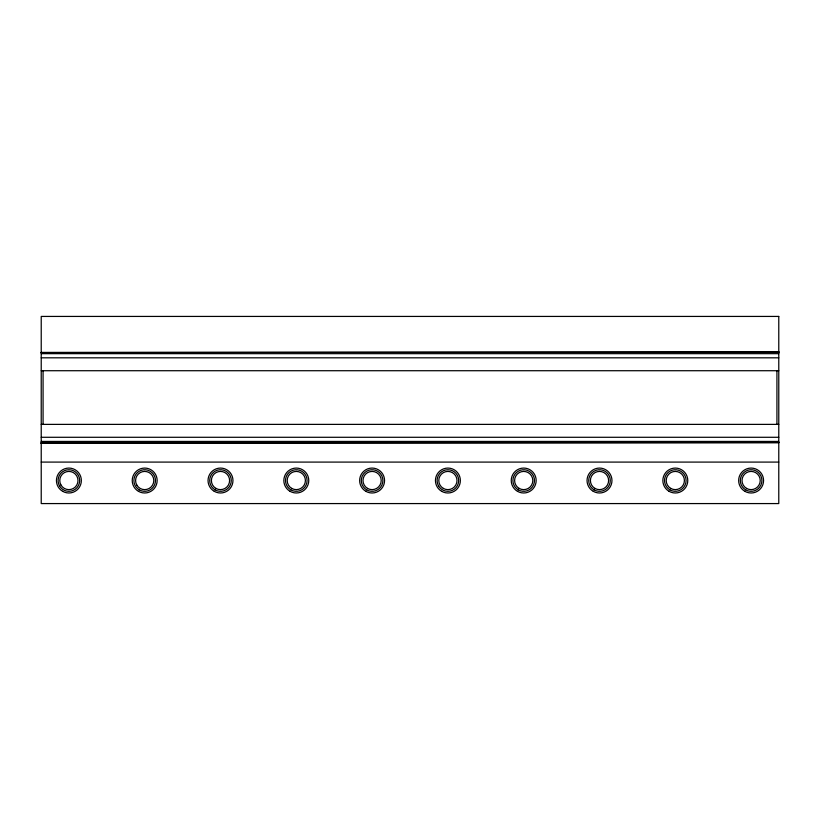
<?xml version="1.0" encoding="UTF-8"?>
<svg xmlns="http://www.w3.org/2000/svg" width="820" height="820" viewBox="0 0 820 820"><rect width="100%" height="100%" fill="white"/><g stroke="black" fill="none" stroke-linecap="round" stroke-linejoin="round"><path stroke-width="1.23" d="M41.225 353.666L778.774 353.666M41.225 357.817L778.774 357.817M41.225 370.722L778.774 370.722M41.225 424.381L778.774 424.381M41.225 437.285L778.774 437.285M41.225 441.437L778.774 441.437M41.225 462.09L778.774 462.09M776.929 370.722L776.929 424.381M43.071 370.722L43.071 424.381M778.774 316.428L41.225 316.428L41.225 503.572L778.774 503.572L778.774 316.428M779 352.057L41 352.518L779 352.057M779 442.595L41 443.046L779 442.595M746.559 488.412A9.112 9.112 0 0 0 760.222 480.53A9.112 9.112 0 0 0 746.559 472.638A9.112 9.112 0 0 0 746.559 488.412M745.718 489.868A10.783 10.783 0 0 0 761.903 480.53A10.783 10.783 0 0 0 745.718 471.182A10.783 10.783 0 0 0 745.718 489.868M744.878 491.323A12.464 12.464 0 0 0 763.574 480.53A12.464 12.464 0 0 0 744.878 469.737A12.464 12.464 0 0 0 744.878 491.323M670.76 488.412A9.112 9.112 0 0 0 684.413 480.53A9.112 9.112 0 0 0 670.76 472.638A9.112 9.112 0 0 0 670.76 488.412M669.919 489.868A10.783 10.783 0 0 0 686.094 480.53A10.783 10.783 0 0 0 669.919 471.182A10.783 10.783 0 0 0 669.919 489.868M669.079 491.323A12.464 12.464 0 0 0 687.775 480.53A12.464 12.464 0 0 0 669.079 469.737A12.464 12.464 0 0 0 669.079 491.323M594.951 488.412A9.112 9.112 0 0 0 608.614 480.53A9.112 9.112 0 0 0 594.951 472.638A9.112 9.112 0 0 0 594.951 488.412M594.111 489.868A10.783 10.783 0 0 0 610.295 480.53A10.783 10.783 0 0 0 594.111 471.182A10.783 10.783 0 0 0 594.111 489.868M593.27 491.323A12.464 12.464 0 0 0 611.966 480.53A12.464 12.464 0 0 0 593.27 469.737A12.464 12.464 0 0 0 593.27 491.323M519.152 488.412A9.112 9.112 0 0 0 532.816 480.53A9.112 9.112 0 0 0 519.152 472.638A9.112 9.112 0 0 0 519.152 488.412M518.312 489.868A10.783 10.783 0 0 0 534.486 480.53A10.783 10.783 0 0 0 518.312 471.182A10.783 10.783 0 0 0 518.312 489.868M517.471 491.323A12.464 12.464 0 0 0 536.167 480.53A12.464 12.464 0 0 0 517.471 469.737A12.464 12.464 0 0 0 517.471 491.323M443.343 488.412A9.112 9.112 0 0 0 457.006 480.53A9.112 9.112 0 0 0 443.343 472.638A9.112 9.112 0 0 0 443.343 488.412M438.556 485.922A10.783 10.783 0 0 0 457.242 485.922A10.783 10.783 0 0 0 447.904 469.737A10.783 10.783 0 0 0 438.556 485.922M441.672 491.323A12.464 12.464 0 0 0 460.368 480.53A12.464 12.464 0 0 0 441.672 469.737A12.464 12.464 0 0 0 441.672 491.323M367.544 488.412A9.112 9.112 0 0 0 381.208 480.53A9.112 9.112 0 0 0 367.544 472.638A9.112 9.112 0 0 0 367.544 488.412M366.704 489.868A10.783 10.783 0 0 0 382.889 480.53A10.783 10.783 0 0 0 366.704 471.182A10.783 10.783 0 0 0 366.704 489.868M365.863 491.323A12.464 12.464 0 0 0 384.559 480.53A12.464 12.464 0 0 0 365.863 469.737A12.464 12.464 0 0 0 365.863 491.323M291.746 488.412A9.112 9.112 0 0 0 305.409 480.53A9.112 9.112 0 0 0 291.746 472.638A9.112 9.112 0 0 0 291.746 488.412M290.905 489.868A10.783 10.783 0 0 0 307.08 480.53A10.783 10.783 0 0 0 290.905 471.182A10.783 10.783 0 0 0 290.905 489.868M290.065 491.323A12.464 12.464 0 0 0 308.761 480.53A12.464 12.464 0 0 0 290.065 469.737A12.464 12.464 0 0 0 290.065 491.323M215.937 488.412A9.112 9.112 0 0 0 229.6 480.53A9.112 9.112 0 0 0 215.937 472.638A9.112 9.112 0 0 0 215.937 488.412M215.096 489.868A10.783 10.783 0 0 0 231.281 480.53A10.783 10.783 0 0 0 215.096 471.182A10.783 10.783 0 0 0 215.096 489.868M214.266 491.323A12.464 12.464 0 0 0 232.962 480.53A12.464 12.464 0 0 0 214.266 469.737A12.464 12.464 0 0 0 214.266 491.323M136.807 485.081A9.112 9.112 0 0 0 152.582 485.081A9.112 9.112 0 0 0 144.689 471.418A9.112 9.112 0 0 0 136.807 485.081M139.297 489.868A10.783 10.783 0 0 0 155.482 480.53A10.783 10.783 0 0 0 139.297 471.182A10.783 10.783 0 0 0 139.297 489.868M138.457 491.323A12.464 12.464 0 0 0 157.153 480.53A12.464 12.464 0 0 0 138.457 469.737A12.464 12.464 0 0 0 138.457 491.323M60.998 485.081A9.112 9.112 0 0 0 76.772 485.081A9.112 9.112 0 0 0 68.89 471.418A9.112 9.112 0 0 0 60.998 485.081M59.542 485.922A10.783 10.783 0 0 0 78.228 485.922A10.783 10.783 0 0 0 68.89 469.737A10.783 10.783 0 0 0 59.542 485.922M62.658 491.323A12.464 12.464 0 0 0 81.354 480.53A12.464 12.464 0 0 0 62.658 469.737A12.464 12.464 0 0 0 62.658 491.323"/></g></svg>
